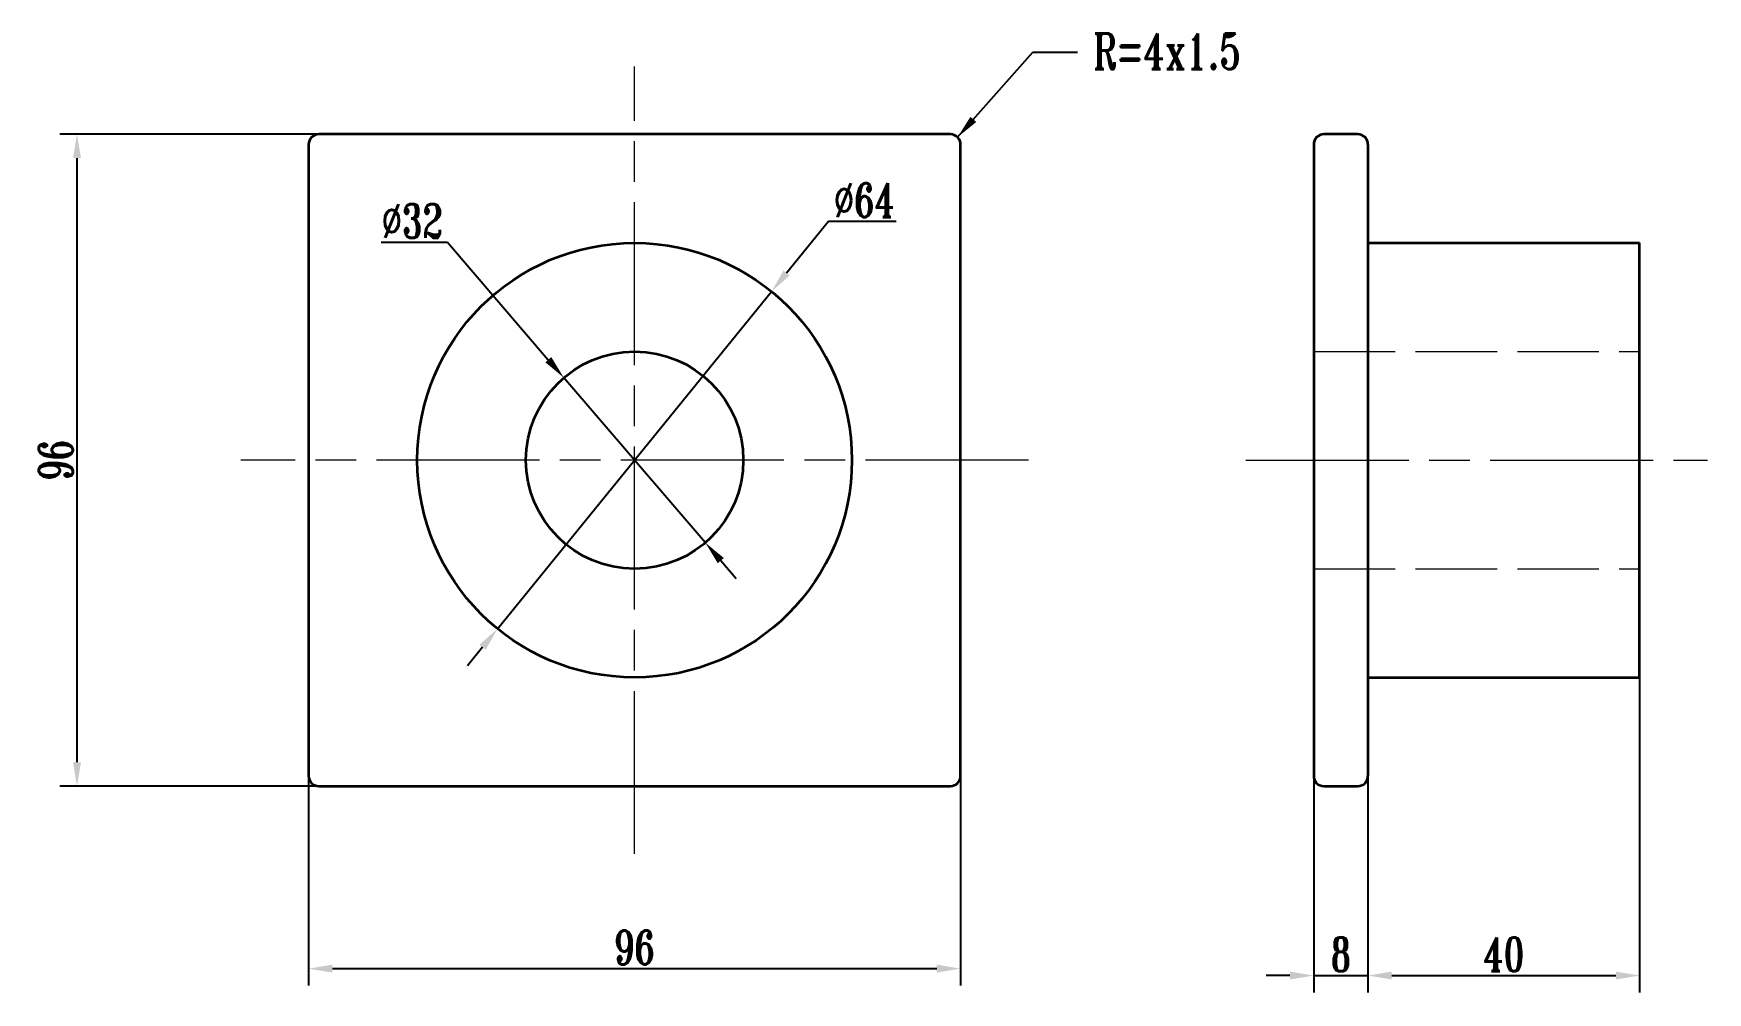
# Model space of a CAD drawing. Header units: millimetres. Extents: x 39 to 286, y 47 to 188.
import ezdxf

# ---------------------------------------------------------------- set-up
doc = ezdxf.new("R2010")
doc.units = ezdxf.units.MM
doc.linetypes.add('ACAD_ISO02W100', pattern=[15, 12, -3])
doc.linetypes.add('ACAD_ISO08W100', pattern=[36, 24, -3, 6, -3])
for name, color, linetype, lineweight in [('文本层', 212, 'Continuous', 13), ('点划线', 1, 'ACAD_ISO08W100', 13), ('轮廓线', 7, 'Continuous', 35), ('隐藏线', 44, 'ACAD_ISO02W100', 13)]:
    doc.layers.add(name, color=color, linetype=linetype, lineweight=lineweight)
doc.styles.add('数字与字母', font='romant.shx', dxfattribs={"width": 0.7})
doc.dimstyles.new('机械标注', dxfattribs={"dimtxt": 5, "dimasz": 3.5, "dimexe": 2.5, "dimexo": 0, "dimtad": 1, "dimtoh": 1, "dimdec": 1, "dimdsep": 46, "dimtxsty": '数字与字母', "dimcen": 2.5, "dimadec": 0, "dimazin": 0, "dimtfac": 1, "dimtdec": 1, "dimtmove": 0, "dimatfit": 3, "dimfxl": 0, "dimarcsym": 0})

# ---------------------------------------------------------------- blocks, each defined once
blk = doc.blocks.new('*D1')
at = {"layer": 'Defpoints', "color": 0}
for p in [(81.32, 173.09), (45.71, 77.09), (81.32, 77.09)]:
    blk.add_point(p, dxfattribs=at)
at = {"layer": '文本层', "color": 0, "lineweight": -2}
for p, q in [((81.32, 173.09), (43.21, 173.09)), ((45.71, 169.59), (45.71, 80.59)), ((81.32, 77.09), (43.21, 77.09))]:
    blk.add_line(p, q, dxfattribs=at)
at = {"layer": '文本层', "color": 0}
for points in [[(45.13, 169.59), (46.3, 169.59), (45.71, 173.09)], [(45.13, 80.59), (46.3, 80.59), (45.71, 77.09)]]:
    blk.add_solid(points, dxfattribs=at)
at = {"layer": '文本层', "color": 0, "insert": (42.59, 125.09), "char_height": 5, "attachment_point": 5, "rotation": 90, "style": '数字与字母'}
blk.add_mtext('96', dxfattribs=at)
blk = doc.blocks.new('*D2')
at = {"layer": 'Defpoints', "color": 0}
for p in [(79.82, 78.59), (175.82, 78.59), (175.82, 50.2)]:
    blk.add_point(p, dxfattribs=at)
at = {"layer": '文本层', "color": 0, "lineweight": -2}
for p, q in [((79.82, 78.59), (79.82, 47.7)), ((175.82, 78.59), (175.82, 47.7)), ((83.32, 50.2), (172.32, 50.2))]:
    blk.add_line(p, q, dxfattribs=at)
at = {"layer": '文本层', "color": 0}
for points in [[(83.32, 50.79), (83.32, 49.62), (79.82, 50.2)], [(172.32, 50.79), (172.32, 49.62), (175.82, 50.2)]]:
    blk.add_solid(points, dxfattribs=at)
at = {"layer": '文本层', "color": 0, "insert": (127.82, 53.33), "char_height": 5, "attachment_point": 5, "style": '数字与字母'}
blk.add_mtext('96', dxfattribs=at)
blk = doc.blocks.new('*D3')
at = {"layer": 'Defpoints', "color": 0}
for p in [(227.82, 78.59), (235.82, 78.59), (235.82, 49.18)]:
    blk.add_point(p, dxfattribs=at)
at = {"layer": '文本层', "color": 0, "lineweight": -2}
for p, q in [((227.82, 78.59), (227.82, 46.68)), ((235.82, 78.59), (235.82, 46.68)), ((224.32, 49.18), (220.82, 49.18)), ((227.82, 49.18), (235.82, 49.18)), ((239.32, 49.18), (242.82, 49.18))]:
    blk.add_line(p, q, dxfattribs=at)
at = {"layer": '文本层', "color": 0}
for points in [[(224.32, 49.77), (224.32, 48.6), (227.82, 49.18)], [(239.32, 49.77), (239.32, 48.6), (235.82, 49.18)]]:
    blk.add_solid(points, dxfattribs=at)
at = {"layer": '文本层', "color": 0, "insert": (231.82, 52.31), "char_height": 5, "attachment_point": 5, "style": '数字与字母'}
blk.add_mtext('8', dxfattribs=at)
blk = doc.blocks.new('*D4')
at = {"layer": 'Defpoints', "color": 0}
for p in [(275.82, 93.09), (235.82, 62.64), (275.82, 49.18)]:
    blk.add_point(p, dxfattribs=at)
at = {"layer": '文本层', "color": 0, "lineweight": -2}
for p, q in [((275.82, 93.09), (275.82, 46.68)), ((235.82, 62.64), (235.82, 46.68)), ((239.32, 49.18), (272.32, 49.18))]:
    blk.add_line(p, q, dxfattribs=at)
at = {"layer": '文本层', "color": 0}
for points in [[(239.32, 49.77), (239.32, 48.6), (235.82, 49.18)], [(272.32, 49.77), (272.32, 48.6), (275.82, 49.18)]]:
    blk.add_solid(points, dxfattribs=at)
at = {"layer": '文本层', "color": 0, "insert": (255.82, 52.31), "char_height": 5, "attachment_point": 5, "style": '数字与字母'}
blk.add_mtext('40', dxfattribs=at)
blk = doc.blocks.new('*D5')
at = {"layer": 'Defpoints', "color": 0}
for p in [(117.4, 137.24), (138.23, 112.95)]:
    blk.add_point(p, dxfattribs=at)
at = {"layer": '文本层', "color": 0, "lineweight": -2}
for p, q in [((90.49, 157.19), (100.28, 157.19)), ((100.28, 157.19), (115.12, 139.89)), ((138.23, 112.95), (117.4, 137.24)), ((140.51, 110.3), (142.79, 107.64))]:
    blk.add_line(p, q, dxfattribs=at)
at = {"layer": '文本层', "color": 0}
for points in [[(115.56, 140.27), (114.68, 139.51), (117.4, 137.24)], [(140.96, 110.68), (140.07, 109.92), (138.23, 112.95)]]:
    blk.add_solid(points, dxfattribs=at)
at = {"layer": '文本层', "color": 0, "insert": (95.07, 160.32), "char_height": 5, "attachment_point": 5, "style": '数字与字母'}
blk.add_mtext('∅32', dxfattribs=at)
blk = doc.blocks.new('*D6')
at = {"layer": 'Defpoints', "color": 0}
for p in [(147.99, 149.93), (107.64, 100.26)]:
    blk.add_point(p, dxfattribs=at)
at = {"layer": '文本层', "color": 0, "lineweight": -2}
for p, q in [((156.37, 160.25), (150.2, 152.65)), ((166.33, 160.25), (156.37, 160.25)), ((107.64, 100.26), (147.99, 149.93)), ((105.43, 97.54), (103.23, 94.82))]:
    blk.add_line(p, q, dxfattribs=at)
at = {"layer": '文本层', "color": 0}
for points in [[(149.75, 153.02), (150.65, 152.28), (147.99, 149.93)], [(104.98, 97.91), (105.89, 97.17), (107.64, 100.26)]]:
    blk.add_solid(points, dxfattribs=at)
at = {"layer": '文本层', "color": 0, "insert": (161.67, 163.37), "char_height": 5, "attachment_point": 5, "style": '数字与字母'}
blk.add_mtext('∅64', dxfattribs=at)

msp = doc.modelspace()

# ---------------------------------------------------------------- linework, layer by layer
at = {"layer": '点划线'}
for p, q in [((127.82, 67.09), (127.82, 183.09)), ((185.82, 125.09), (69.82, 125.09)), ((217.82, 125.09), (285.82, 125.09))]:
    msp.add_line(p, q, dxfattribs=at)
at = {"layer": '轮廓线'}
for p, q in [((234.32, 173.09), (229.32, 173.09)), ((227.82, 171.59), (227.82, 78.59)), ((235.82, 171.59), (235.82, 78.59)), ((235.82, 157.09), (275.82, 157.09)), ((275.82, 93.09), (275.82, 157.09)), ((235.82, 93.09), (275.82, 93.09)), ((229.32, 77.09), (234.32, 77.09))]:
    msp.add_line(p, q, dxfattribs=at)
msp.add_lwpolyline([(174.32, 173.09), (81.32, 173.09, 0.414214), (79.82, 171.59), (79.82, 78.59, 0.414214), (81.32, 77.09), (174.32, 77.09, 0.414214), (175.82, 78.59), (175.82, 171.59, 0.414214)], format="xyb", close=True, dxfattribs=at)
for radius in [32, 16]:
    msp.add_circle((127.82, 125.09), radius, dxfattribs=at)
for centre, start, end in [((229.32, 171.59), 90, 180), ((234.32, 171.59), 0, 90), ((229.32, 78.59), 180, 270), ((234.32, 78.59), 270, 0)]:
    msp.add_arc(centre, 1.5, start, end, dxfattribs=at)
at = {"layer": '隐藏线'}
for p, q in [((227.82, 141.09), (275.82, 141.09)), ((227.82, 109.09), (275.82, 109.09))]:
    msp.add_line(p, q, dxfattribs=at)

# ---------------------------------------------------------------- texts
at = {"layer": '文本层', "style": '数字与字母', "width": 0.7}
msp.add_text('R=4x1.5', height=5.25, dxfattribs=at).set_placement((195.35, 182.69))

# ---------------------------------------------------------------- dimensions: what is measured, and where the dimension line sits
at = {"layer": '文本层'}
dim = msp.add_linear_dim(base=(45.71, 77.09), p1=(81.32, 173.09), p2=(81.32, 77.09), angle=90, dimstyle='机械标注', dxfattribs=at)
dim.commit()
dim.dimension.update_dxf_attribs({"geometry": '*D1', "text_midpoint": (42.59, 125.09)})
for p1, p2, picture, middle in [((107.64, 100.26), (147.99, 149.93), '*D6', (161.67, 160.25)), ((138.23, 112.95), (117.4, 137.24), '*D5', (95.07, 157.19))]:
    dim = msp.add_diameter_dim_2p(p1=p1, p2=p2, dimstyle='机械标注', dxfattribs=at)
    dim.commit()
    dim.dimension.update_dxf_attribs({"geometry": picture, "text_midpoint": middle, "dimtype": 163})
for base, p1, p2, picture, middle in [((275.82, 49.18), (235.82, 62.64), (275.82, 93.09), '*D4', (255.82, 52.31)), ((175.82, 50.2), (79.82, 78.59), (175.82, 78.59), '*D2', (127.82, 53.33)), ((235.82, 49.18), (227.82, 78.59), (235.82, 78.59), '*D3', (231.82, 52.31))]:
    dim = msp.add_linear_dim(base=base, p1=p1, p2=p2, dimstyle='机械标注', dxfattribs=at)
    dim.commit()
    dim.dimension.update_dxf_attribs({"geometry": picture, "text_midpoint": middle})

# ---------------------------------------------------------------- leaders
msp.add_leader([(175.38, 172.66), (186.47, 185.17), (193.05, 185.17)], dimstyle='机械标注', override={"dimgap": 0.625, "dimtad": 0}, dxfattribs=at)

doc.saveas('drawing.dxf')
